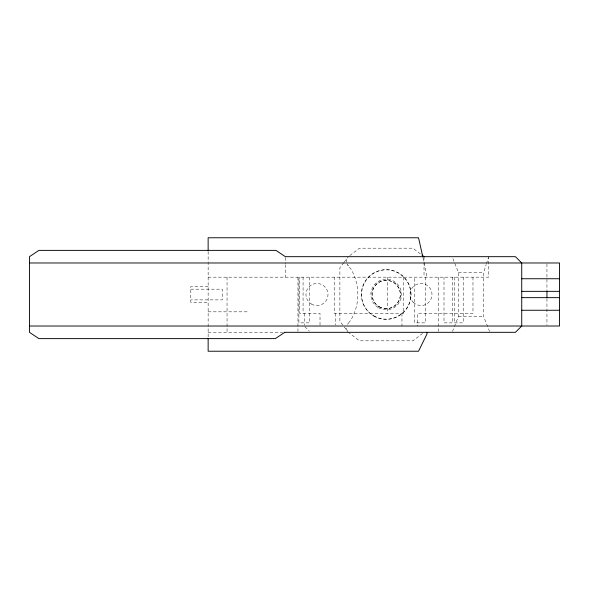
<?xml version="1.0" encoding="UTF-8"?>
<svg xmlns="http://www.w3.org/2000/svg" width="589" height="589" viewBox="0 0 589 589"><rect width="100%" height="100%" fill="white"/><g stroke="black" fill="none" stroke-linecap="round" stroke-linejoin="round"><path stroke-width="0.44" stroke-dasharray="2.94 2.21" d="M489.614 331.489L483.643 316.565L483.643 272.435L486.168 264.557M486.448 263.681L488.414 257.555M452.455 331.489L458.426 316.565L458.426 272.435L452.455 257.511M343.785 262.679L339.882 267.759L339.882 321.241L347.856 331.629M344.138 262.215L348.386 256.679M349.77 255.619L359.467 248.183L412.948 248.183L421.26 254.551M422.644 333.381L412.948 340.817L359.467 340.817L348.386 332.321M458.426 272.435L483.643 272.435M208.138 277.169L488.634 277.169L488.634 256.679M208.138 286.644L190.799 286.644L190.799 302.407L208.138 302.407M190.799 289.17L222.318 289.17L222.318 299.882L190.799 299.882M208.138 311.831L247.432 311.831M458.426 316.565L483.643 316.565M208.138 332.321L282.632 332.321M304.896 326.645L309.306 331.062M423.079 257.997L427.032 277.169M546.945 263.901L546.945 291.349M546.945 298.564L546.945 325.099M472.974 277.169L472.974 313.407L417.726 313.407L417.726 326.019M463.197 277.169L463.197 322.868L443.996 322.868L443.996 277.169M454.708 277.169L454.708 322.868M452.477 277.169L452.477 322.868M438.209 277.169L438.209 331.423M425.339 277.169L425.339 322.868L414.627 322.868L414.627 277.169M424.028 256.679L424.028 277.169M403.487 277.169L403.539 313.407L334.206 313.407L334.206 277.169M401.963 313.407L401.963 326.019M387.304 277.169L387.304 313.407M335.782 313.407L335.782 325.113M320.018 325.113L320.018 313.407L299.617 313.407L299.617 277.169M309.623 277.169L309.623 322.868L298.903 322.868L298.903 277.169M304.263 313.407L304.263 325.113M303.077 277.169L303.077 313.407M297.96 277.169L297.96 331.401M285.363 257.57L285.363 263.806M285.363 264.697L285.363 277.169M227.045 277.169L227.045 332.321M208.138 251.496L208.138 337.504M348.386 265.772A6.427 6.427 0 0 1 347.363 264.439L351.088 269.283A50.426 50.426 0 0 1 351.088 319.717L347.363 324.561A6.427 6.427 0 0 1 348.386 323.228M346.56 262.061A6.427 6.427 0 0 1 347.363 258.011M347.363 330.989A6.427 6.427 0 0 1 346.56 326.939M413.184 302.297A11.029 11.029 0 0 0 431.641 297.357A11.029 11.029 0 0 0 418.131 283.846A11.029 11.029 0 0 0 413.184 302.297M373.772 316.035A24.863 24.863 0 0 0 411.07 294.5A24.863 24.863 0 0 0 373.772 272.965A24.863 24.863 0 0 0 373.772 316.035M311.463 304.057A11.029 11.029 0 0 0 328.007 294.5A11.029 11.029 0 0 0 311.463 284.943A11.029 11.029 0 0 0 311.463 304.057M373.875 315.851A24.657 24.657 0 0 0 410.864 294.5A24.657 24.657 0 0 0 373.875 273.149A24.657 24.657 0 0 0 373.875 315.851M378.543 307.775A15.329 15.329 0 0 0 401.536 294.5A15.329 15.329 0 0 0 378.543 281.225A15.329 15.329 0 0 0 378.543 307.775M379.154 306.714A14.107 14.107 0 0 0 400.314 294.5A14.107 14.107 0 0 0 379.154 282.286A14.107 14.107 0 0 0 379.154 306.714M379.095 306.81A14.217 14.217 0 0 0 400.424 294.5A14.217 14.217 0 0 0 379.095 282.19A14.217 14.217 0 0 0 379.095 306.81"/><path stroke-width="0.88" d="M284.796 332.321L275.343 338.623L38.903 338.623L29.45 332.321L29.45 256.679L38.903 250.377L275.91 250.377L285.363 256.679L515.427 256.679L521.729 262.981L521.729 326.019L515.427 332.321L284.421 332.321M29.45 262.981L559.55 262.981L559.55 326.019L29.45 326.019M521.729 278.744L559.55 278.744M521.729 291.349L559.55 291.349M521.729 297.651L559.55 297.651M521.729 310.256L559.55 310.256M421.952 255.089L424.028 256.679M422.88 257.121L418.529 237.772L208.138 237.772L208.138 250.597M546.945 291.349L546.945 297.651M427.032 332.321L427.032 333.897L418.529 351.228L208.138 351.228L208.138 338.417"/></g></svg>
